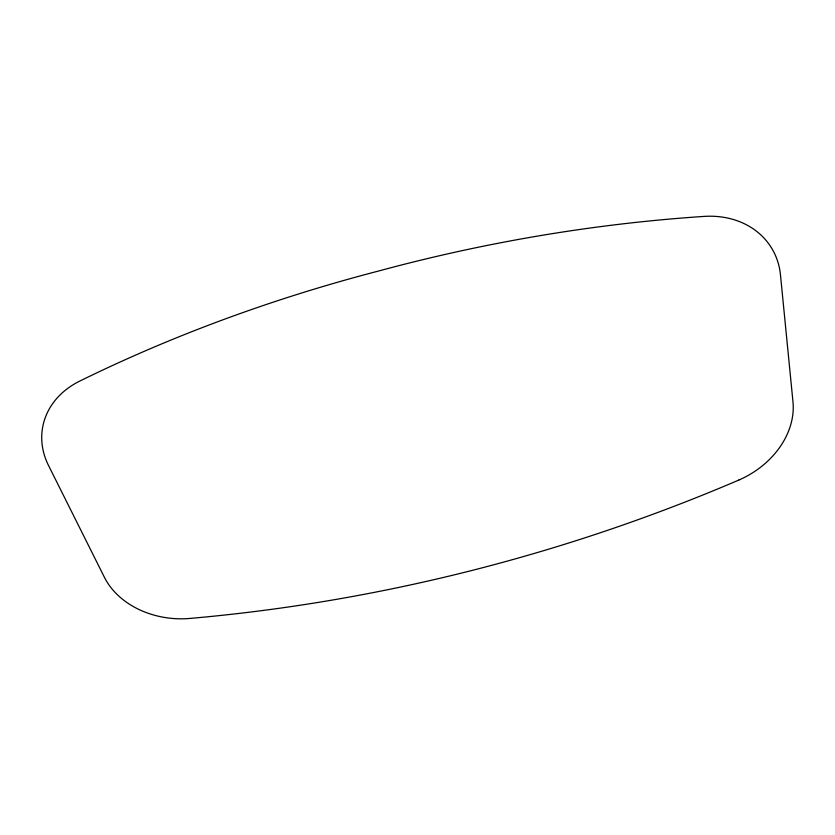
<?xml version="1.0" encoding="UTF-8"?>
<svg xmlns="http://www.w3.org/2000/svg" width="835" height="835" viewBox="0 0 835 835"><rect width="100%" height="100%" fill="white"/><g stroke="black" fill="none" stroke-linecap="round" stroke-linejoin="round"><path stroke-width="1.25" d="M738.756 480.094C564.418 554.691 378.412 601.931 189.462 618.474A79.555 62.437 4.3 0 1 104.406 577.298L48.524 465.502A85.452 69.994 10.2 0 1 79.732 381.104A1016.352 612.472 -11.5 0 1 379.059 270.895A1017.197 612.942 -11.8 0 1 703.999 216.411A87.811 73.47 -31.6 0 1 780.474 274.903L792.979 401.896A81.809 65.182 -25.9 0 1 738.756 480.094"/></g></svg>
